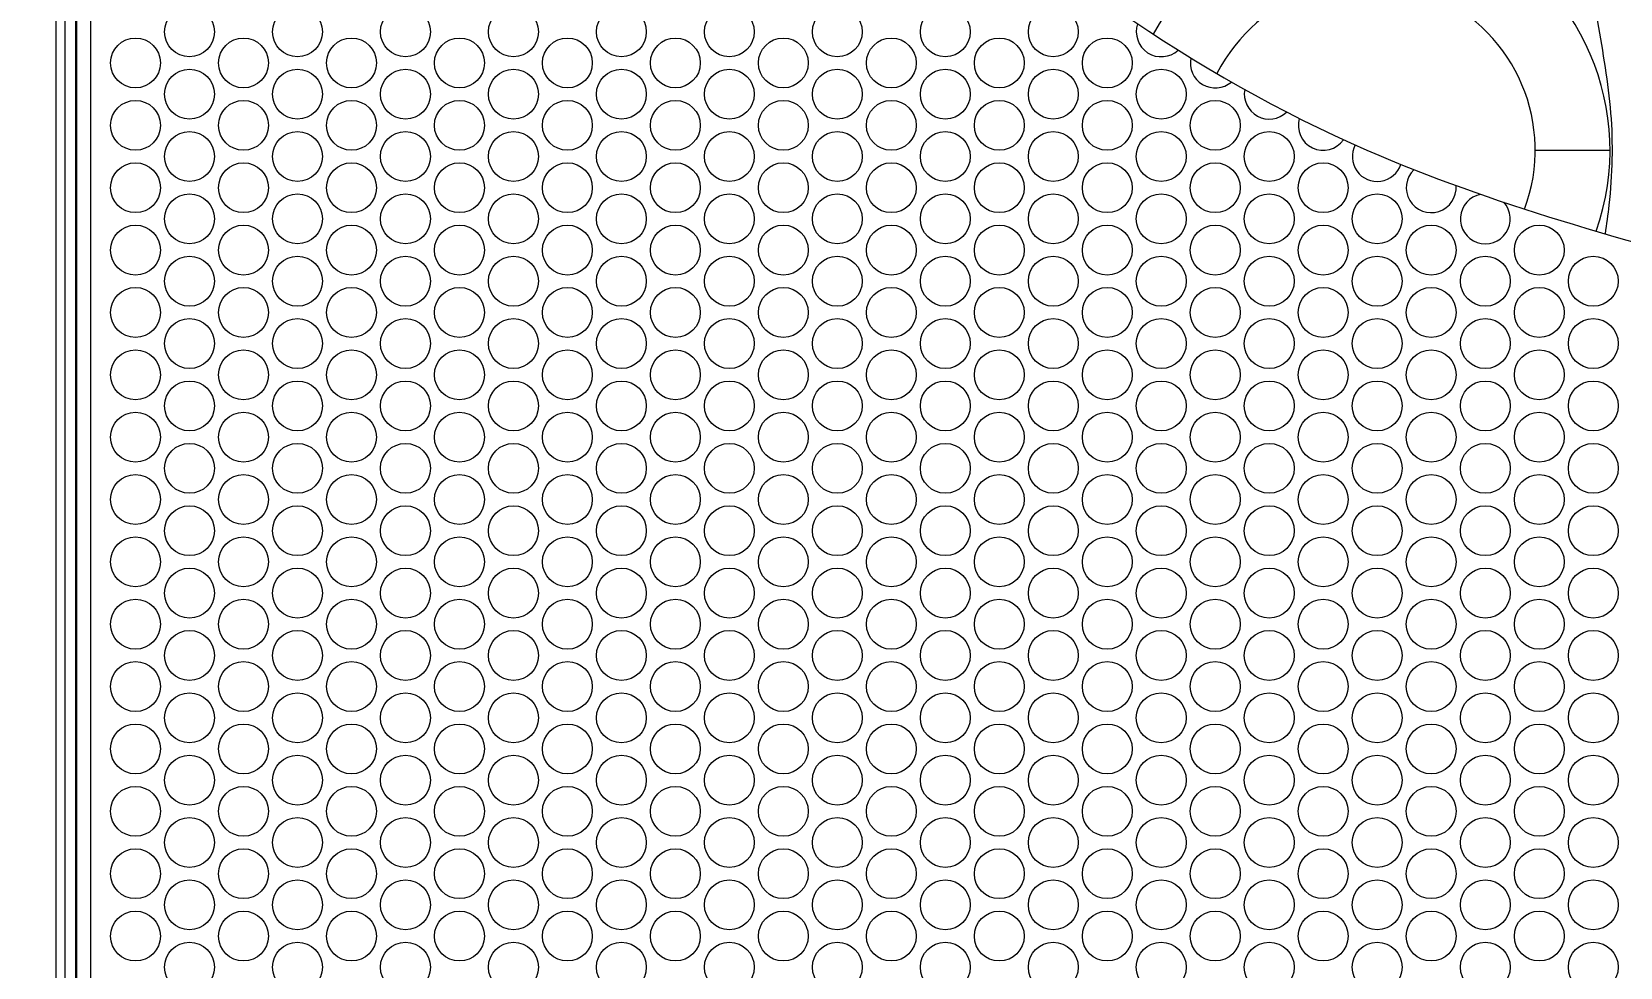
# Model space of a CAD drawing. Header units: millimetres. Extents: x 993 to 2435, y 1246 to 2313.
# Drawn here: x 1385.6 to 1513, y 1979.8 to 2054.8 of the extents above; entities that cross this region are included whole.
import ezdxf

# ---------------------------------------------------------------- set-up
doc = ezdxf.new("R2010")
doc.units = ezdxf.units.MM
doc.layers.get('0').update_dxf_attribs({"lineweight": 9})
doc.layers.add('dim', color=252, linetype='Continuous', lineweight=9)
doc.styles.add('30', font='arial.ttf', dxfattribs={"width": 0.8, "height": 30})
doc.dimstyles.new('ISO-30', dxfattribs={"dimtxt": 30, "dimasz": 15, "dimexe": 2, "dimexo": 2, "dimgap": 3, "dimtad": 1, "dimtoh": 1, "dimdec": 1, "dimdsep": 46, "dimtxsty": '30', "dimcen": 0, "dimclrd": 256, "dimclre": 256, "dimclrt": 256, "dimadec": 0, "dimazin": 0, "dimtfac": 1, "dimtdec": 1, "dimtmove": 0, "dimatfit": 3, "dimfxl": 1, "dimlwd": -1, "dimlwe": -1, "dimarcsym": 0})

# ---------------------------------------------------------------- blocks, each defined once
blk = doc.blocks.new('*D4')
at = {"layer": 'Defpoints', "color": 0, "transparency": 16777216}
for p in [(1391.22, 2162.83), (1353.79, 1845.83), (1387.62, 1845.83)]:
    blk.add_point(p, dxfattribs=at)
at = {"layer": 'dim', "transparency": 16777216}
for p, q in [((1389.22, 2162.83), (1351.79, 2162.83)), ((1353.79, 2147.83), (1353.79, 1860.83)), ((1385.62, 1845.83), (1351.79, 1845.83))]:
    blk.add_line(p, q, dxfattribs=at)
for points in [[(1351.29, 2147.83), (1356.29, 2147.83), (1353.79, 2162.83)], [(1351.29, 1860.83), (1356.29, 1860.83), (1353.79, 1845.83)]]:
    blk.add_solid(points, dxfattribs=at)
at = {"layer": 'dim', "transparency": 16777216, "insert": (1335.46, 2004.33), "char_height": 30, "attachment_point": 5, "rotation": 90, "style": '30'}
blk.add_mtext('317', dxfattribs=at)

msp = doc.modelspace()

# ---------------------------------------------------------------- linework, layer by layer
at = {"color": 7, "linetype": 'Continuous'}
for p, q in [((1387.61, 1856.8), (1387.61, 2151.86)), ((1387.61, 1856.8), (1387.61, 2151.86)), ((1389.18, 1858.74), (1389.18, 2149.94)), ((1389.18, 1858.74), (1389.18, 2149.92)), ((1389.24, 2149.58), (1389.24, 1859.08)), ((1390.35, 2149.58), (1390.35, 1859.08)), ((1388.32, 1859.8), (1388.32, 2149.06)), ((1388.32, 1859.8), (1388.32, 2149.06)), ((1506.22, 2045.33), (1512.22, 2045.33))]:
    msp.add_line(p, q, dxfattribs=at)
at = {"color": 8}
for centre in [(1398.29, 2054.82), (1406.95, 2054.82), (1415.61, 2054.82), (1424.27, 2054.82), (1432.93, 2054.82), (1441.59, 2054.82), (1450.25, 2054.82), (1458.91, 2054.82), (1467.57, 2054.82), (1393.96, 2052.32), (1402.62, 2052.32), (1411.28, 2052.32), (1419.94, 2052.32), (1428.6, 2052.32), (1437.26, 2052.32), (1445.92, 2052.32), (1454.58, 2052.32), (1463.24, 2052.32), (1471.9, 2052.32), (1398.29, 2049.82), (1406.95, 2049.82), (1415.61, 2049.82), (1424.27, 2049.82), (1432.93, 2049.82), (1441.59, 2049.82), (1450.25, 2049.82), (1458.91, 2049.82), (1467.57, 2049.82), (1476.23, 2049.82), (1393.96, 2047.32), (1402.62, 2047.32), (1411.28, 2047.32), (1419.94, 2047.32), (1428.6, 2047.32), (1437.26, 2047.32), (1445.92, 2047.32), (1454.58, 2047.32), (1463.24, 2047.32), (1471.9, 2047.32), (1480.56, 2047.32), (1398.29, 2044.82), (1406.95, 2044.82), (1415.61, 2044.82), (1424.27, 2044.82), (1432.93, 2044.82), (1441.59, 2044.82), (1450.25, 2044.82), (1458.91, 2044.82), (1467.57, 2044.82), (1476.23, 2044.82), (1484.89, 2044.82), (1393.96, 2042.32), (1402.62, 2042.32), (1411.28, 2042.32), (1419.94, 2042.32), (1428.6, 2042.32), (1437.26, 2042.32), (1445.92, 2042.32), (1454.58, 2042.32), (1463.24, 2042.32), (1471.9, 2042.32), (1480.56, 2042.32), (1489.22, 2042.32), (1398.29, 2039.82), (1406.95, 2039.82), (1415.61, 2039.82), (1424.27, 2039.82), (1432.93, 2039.82), (1441.59, 2039.82), (1450.25, 2039.82), (1458.91, 2039.82), (1467.57, 2039.82), (1476.23, 2039.82), (1484.89, 2039.82), (1493.55, 2039.82), (1393.96, 2037.32), (1402.62, 2037.32), (1411.28, 2037.32), (1419.94, 2037.32), (1428.6, 2037.32), (1437.26, 2037.32), (1445.92, 2037.32), (1454.58, 2037.32), (1463.24, 2037.32), (1471.9, 2037.32), (1480.56, 2037.32), (1489.22, 2037.32), (1497.88, 2037.32), (1506.55, 2037.32), (1398.29, 2034.82), (1406.95, 2034.82), (1415.61, 2034.82), (1424.27, 2034.82), (1432.93, 2034.82), (1441.59, 2034.82), (1450.25, 2034.82), (1458.91, 2034.82), (1467.57, 2034.82), (1476.23, 2034.82), (1484.89, 2034.82), (1493.55, 2034.82), (1502.22, 2034.82), (1510.88, 2034.82), (1393.96, 2032.32), (1402.62, 2032.32), (1411.28, 2032.32), (1419.94, 2032.32), (1428.6, 2032.32), (1437.26, 2032.32), (1445.92, 2032.32), (1454.58, 2032.32), (1463.24, 2032.32), (1471.9, 2032.32), (1480.56, 2032.32), (1489.22, 2032.32), (1497.88, 2032.32), (1506.55, 2032.32), (1398.29, 2029.82), (1406.95, 2029.82), (1415.61, 2029.82), (1424.27, 2029.82), (1432.93, 2029.82), (1441.59, 2029.82), (1450.25, 2029.82), (1458.91, 2029.82), (1467.57, 2029.82), (1476.23, 2029.82), (1484.89, 2029.82), (1493.55, 2029.82), (1502.22, 2029.82), (1510.88, 2029.82), (1393.96, 2027.32), (1402.62, 2027.32), (1411.28, 2027.32), (1419.94, 2027.32), (1428.6, 2027.32), (1437.26, 2027.32), (1445.92, 2027.32), (1454.58, 2027.32), (1463.24, 2027.32), (1471.9, 2027.32), (1480.56, 2027.32), (1489.22, 2027.32), (1497.88, 2027.32), (1506.55, 2027.32), (1398.29, 2024.82), (1406.95, 2024.82), (1415.61, 2024.82), (1424.27, 2024.82), (1432.93, 2024.82), (1441.59, 2024.82), (1450.25, 2024.82), (1458.91, 2024.82), (1467.57, 2024.82), (1476.23, 2024.82), (1484.89, 2024.82), (1493.55, 2024.82), (1502.22, 2024.82), (1510.88, 2024.82), (1393.96, 2022.32), (1402.62, 2022.32), (1411.28, 2022.32), (1419.94, 2022.32), (1428.6, 2022.32), (1437.26, 2022.32), (1445.92, 2022.32), (1454.58, 2022.32), (1463.24, 2022.32), (1471.9, 2022.32), (1480.56, 2022.32), (1489.22, 2022.32), (1497.88, 2022.32), (1506.55, 2022.32), (1398.29, 2019.82), (1406.95, 2019.82), (1415.61, 2019.82), (1424.27, 2019.82), (1432.93, 2019.82), (1441.59, 2019.82), (1450.25, 2019.82), (1458.91, 2019.82), (1467.57, 2019.82), (1476.23, 2019.82), (1484.89, 2019.82), (1493.55, 2019.82), (1502.22, 2019.82), (1510.88, 2019.82), (1393.96, 2017.32), (1402.62, 2017.32), (1411.28, 2017.32), (1419.94, 2017.32), (1428.6, 2017.32), (1437.26, 2017.32), (1445.92, 2017.32), (1454.58, 2017.32), (1463.24, 2017.32), (1471.9, 2017.32), (1480.56, 2017.32), (1489.22, 2017.32), (1497.88, 2017.32), (1506.55, 2017.32), (1398.29, 2014.82), (1406.95, 2014.82), (1415.61, 2014.82), (1424.27, 2014.82), (1432.93, 2014.82), (1441.59, 2014.82), (1450.25, 2014.82), (1458.91, 2014.82), (1467.57, 2014.82), (1476.23, 2014.82), (1484.89, 2014.82), (1493.55, 2014.82), (1502.22, 2014.82), (1510.88, 2014.82), (1393.96, 2012.32), (1402.62, 2012.32), (1411.28, 2012.32), (1419.94, 2012.32), (1428.6, 2012.32), (1437.26, 2012.32), (1445.92, 2012.32), (1454.58, 2012.32), (1463.24, 2012.32), (1471.9, 2012.32), (1480.56, 2012.32), (1489.22, 2012.32), (1497.88, 2012.32), (1506.55, 2012.32), (1398.29, 2009.82), (1406.95, 2009.82), (1415.61, 2009.82), (1424.27, 2009.82), (1432.93, 2009.82), (1441.59, 2009.82), (1450.25, 2009.82), (1458.91, 2009.82), (1467.57, 2009.82), (1476.23, 2009.82), (1484.89, 2009.82), (1493.55, 2009.82), (1502.22, 2009.82), (1510.88, 2009.82), (1393.96, 2007.32), (1402.62, 2007.32), (1411.28, 2007.32), (1419.94, 2007.32), (1428.6, 2007.32), (1437.26, 2007.32), (1445.92, 2007.32), (1454.58, 2007.32), (1463.24, 2007.32), (1471.9, 2007.32), (1480.56, 2007.32), (1489.22, 2007.32), (1497.88, 2007.32), (1506.55, 2007.32), (1398.29, 2004.82), (1406.95, 2004.82), (1415.61, 2004.82), (1424.27, 2004.82), (1432.93, 2004.82), (1441.59, 2004.82), (1450.25, 2004.82), (1458.91, 2004.82), (1467.57, 2004.82), (1476.23, 2004.82), (1484.89, 2004.82), (1493.55, 2004.82), (1502.22, 2004.82), (1510.88, 2004.82), (1393.96, 2002.32), (1402.62, 2002.32), (1411.28, 2002.32), (1419.94, 2002.32), (1428.6, 2002.32), (1437.26, 2002.32), (1445.92, 2002.32), (1454.58, 2002.32), (1463.24, 2002.32), (1471.9, 2002.32), (1480.56, 2002.32), (1489.22, 2002.32), (1497.88, 2002.32), (1506.55, 2002.32), (1398.29, 1999.82), (1406.95, 1999.82), (1415.61, 1999.82), (1424.27, 1999.82), (1432.93, 1999.82), (1441.59, 1999.82), (1450.25, 1999.82), (1458.91, 1999.82), (1467.57, 1999.82), (1476.23, 1999.82), (1484.89, 1999.82), (1493.55, 1999.82), (1502.22, 1999.82), (1510.88, 1999.82), (1393.96, 1997.32), (1402.62, 1997.32), (1411.28, 1997.32), (1419.94, 1997.32), (1428.6, 1997.32), (1437.26, 1997.32), (1445.92, 1997.32), (1454.58, 1997.32), (1463.24, 1997.32), (1471.9, 1997.32), (1480.56, 1997.32), (1489.22, 1997.32), (1497.88, 1997.32), (1506.55, 1997.32), (1398.29, 1994.82), (1406.95, 1994.82), (1415.61, 1994.82), (1424.27, 1994.82), (1432.93, 1994.82), (1441.59, 1994.82), (1450.25, 1994.82), (1458.91, 1994.82), (1467.57, 1994.82), (1476.23, 1994.82), (1484.89, 1994.82), (1493.55, 1994.82), (1502.22, 1994.82), (1510.88, 1994.82), (1393.96, 1992.32), (1402.62, 1992.32), (1411.28, 1992.32), (1419.94, 1992.32), (1428.6, 1992.32), (1437.26, 1992.32), (1445.92, 1992.32), (1454.58, 1992.32), (1463.24, 1992.32), (1471.9, 1992.32), (1480.56, 1992.32), (1489.22, 1992.32), (1497.88, 1992.32), (1506.55, 1992.32), (1398.29, 1989.82), (1406.95, 1989.82), (1415.61, 1989.82), (1424.27, 1989.82), (1432.93, 1989.82), (1441.59, 1989.82), (1450.25, 1989.82), (1458.91, 1989.82), (1467.57, 1989.82), (1476.23, 1989.82), (1484.89, 1989.82), (1493.55, 1989.82), (1502.22, 1989.82), (1510.88, 1989.82), (1393.96, 1987.32), (1402.62, 1987.32), (1411.28, 1987.32), (1419.94, 1987.32), (1428.6, 1987.32), (1437.26, 1987.32), (1445.92, 1987.32), (1454.58, 1987.32), (1463.24, 1987.32), (1471.9, 1987.32), (1480.56, 1987.32), (1489.22, 1987.32), (1497.88, 1987.32), (1506.55, 1987.32), (1398.29, 1984.82), (1406.95, 1984.82), (1415.61, 1984.82), (1424.27, 1984.82), (1432.93, 1984.82), (1441.59, 1984.82), (1450.25, 1984.82), (1458.91, 1984.82), (1467.57, 1984.82), (1476.23, 1984.82), (1484.89, 1984.82), (1493.55, 1984.82), (1502.22, 1984.82), (1510.88, 1984.82), (1393.96, 1982.32), (1402.62, 1982.32), (1411.28, 1982.32), (1419.94, 1982.32), (1428.6, 1982.32), (1437.26, 1982.32), (1445.92, 1982.32), (1454.58, 1982.32), (1463.24, 1982.32), (1471.9, 1982.32), (1480.56, 1982.32), (1489.22, 1982.32), (1497.88, 1982.32), (1506.55, 1982.32), (1398.29, 1979.82), (1406.95, 1979.82), (1415.61, 1979.82), (1424.27, 1979.82), (1432.93, 1979.82), (1441.59, 1979.82), (1450.25, 1979.82), (1458.91, 1979.82), (1467.57, 1979.82), (1476.23, 1979.82), (1484.89, 1979.82), (1493.55, 1979.82), (1502.22, 1979.82), (1510.88, 1979.82)]:
    msp.add_circle(centre, 2, dxfattribs=at)
at = {"color": 7, "linetype": 'Continuous'}
for radius, start, end in [(19.5, 340.5339, 151.4874), (13.5, 339.5188, 152.9725)]:
    msp.add_arc((1492.72, 2045.33), radius, start, end, dxfattribs=at)
at = {"color": 8}
for centre, start, end in [((1476.23, 2054.82), 161.1907, 312.7062), ((1480.56, 2052.32), 168.4645, 310.1829), ((1484.89, 2049.82), 169.4619, 314.1331), ((1489.22, 2047.32), 164.0731, 324.6406), ((1493.55, 2044.82), 152.4869, 341.4352), ((1497.88, 2042.32), 133.787, 4.7821), ((1502.22, 2039.82), 100.5416, 41.7877)]:
    msp.add_arc(centre, 2, start, end, dxfattribs=at)
msp.add_open_spline([(1404.23, 2152.36), (1410.56, 2136.99), (1430.25, 2094.36), (1480.94, 2040.29), (1556.38, 2031.46), (1585.47, 2002.78), (1597.83, 1987.21)], degree=3, knots=[26.471026, 26.471026, 26.471026, 26.471026, 76.433984, 167.312479, 232.989458, 291.034562, 291.034562, 291.034562, 291.034562])
at = {"color": 7, "linetype": 'Continuous'}
msp.add_open_spline([(1510.13, 2062.91), (1510.34, 2060.46), (1511.2, 2055.61), (1512.52, 2048.33), (1512.39, 2042.59), (1511.94, 2039.39), (1511.82, 2038.62)], degree=3, knots=[0, 0, 0, 0, 0.1249718, 0.2499407, 0.374895, 0.4142848, 0.4142848, 0.4142848, 0.4142848], dxfattribs=at)

# ---------------------------------------------------------------- dimensions: what is measured, and where the dimension line sits
at = {"layer": 'dim'}
dim = msp.add_linear_dim(base=(1353.79, 1845.83), p1=(1391.22, 2162.83), p2=(1387.62, 1845.83), angle=90, dimstyle='ISO-30', dxfattribs=at)
dim.commit()
dim.dimension.update_dxf_attribs({"geometry": '*D4', "text_midpoint": (1335.46, 2004.33)})

doc.saveas('drawing.dxf')
